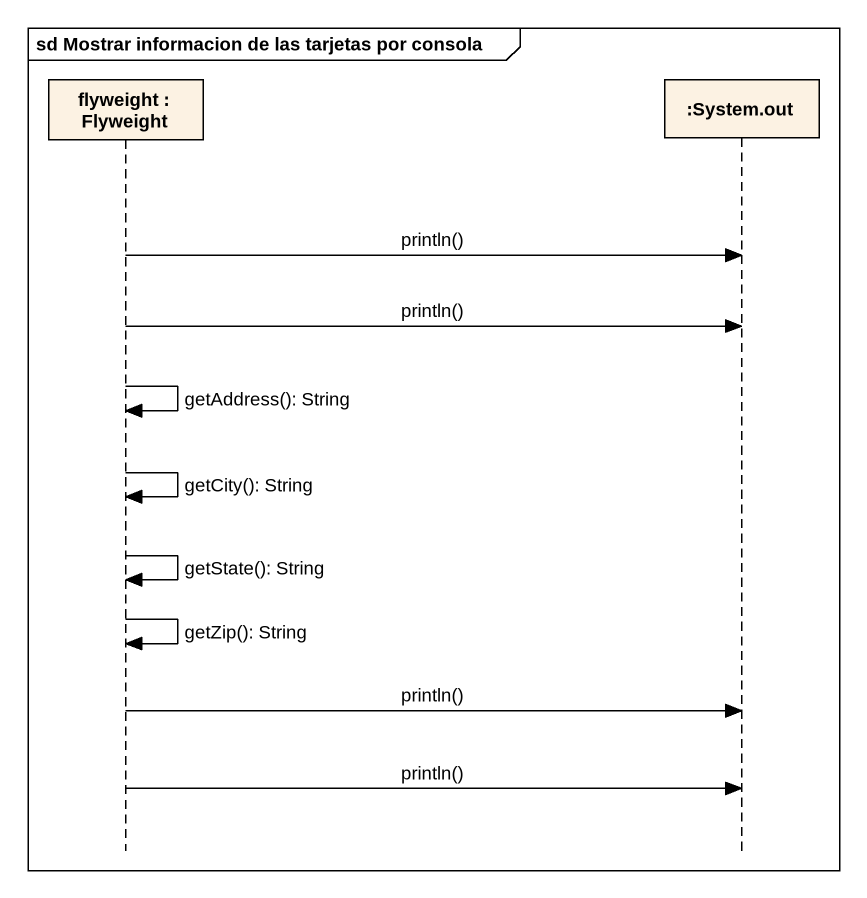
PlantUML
@startuml
mainframe sd Mostrar informacion de las tarjetas por consola
hide footbox
participant "flyweight : Flyweight" as flyweight
participant ":System.out" as System_out

flyweight -> System_out : println()
flyweight -> System_out : println()
flyweight -> flyweight : getAddress(): String
flyweight -> flyweight : getCity(): String
flyweight -> flyweight : getState(): String
flyweight -> flyweight : getZip(): String
flyweight -> System_out : println()
flyweight -> System_out : println()
@enduml
